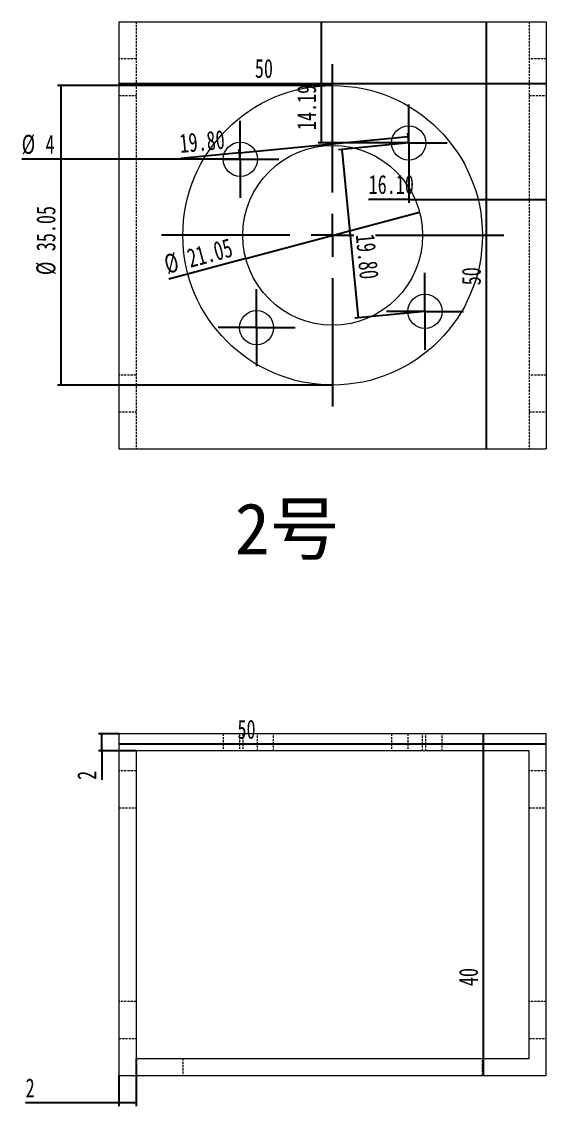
# Model space of a CAD drawing. Header units: millimetres. Extents: x -2368 to 943, y 65 to 769.
# Drawn here: x 55 to 362, y 128 to 762 of the extents above; entities that cross this region are included whole.
import ezdxf

# ---------------------------------------------------------------- set-up
doc = ezdxf.new("R2010")
doc.units = ezdxf.units.MM
doc.linetypes.add('HIDDEN', pattern=[1.905, 1.27, -0.635])
doc.layers.add('10', color=7, linetype='Continuous')
doc.styles.add('SLDTEXTSTYLE5', font='TXT', dxfattribs={"width": 0.7})
doc.dimstyles.new('SLDDIMSTYLE0', dxfattribs={"dimtxt": 11.850439, "dimasz": 4.08, "dimexe": 0, "dimexo": 0.0625, "dimgap": 2.96261, "dimtad": 2, "dimlfac": 0.2, "dimrnd": 1e-09, "dimzin": 12, "dimdsep": 46, "dimtxsty": 'SLDTEXTSTYLE5', "dimblk1": 'NONE', "dimsah": 1, "dimcen": 0, "dimadec": 0, "dimazin": 3, "dimtfac": 1, "dimtmove": 0, "dimatfit": 3, "dimldrblk": 'NONE', "dimfxl": 1, "dimfrac": 2, "dimtolj": 1, "dimtzin": 12, "dimarcsym": 0})
doc.dimstyles.new('SLDDIMSTYLE1', dxfattribs={"dimtxt": 11.850439, "dimasz": 4.08, "dimexe": 0, "dimexo": 0.0625, "dimgap": 2.96261, "dimtad": 2, "dimlfac": 0.2, "dimrnd": 1e-09, "dimzin": 12, "dimdsep": 46, "dimtxsty": 'SLDTEXTSTYLE5', "dimsah": 1, "dimcen": 0.09, "dimadec": 0, "dimazin": 3, "dimtfac": 1, "dimtofl": 0, "dimtmove": 0, "dimatfit": 3, "dimfxl": 1, "dimfrac": 2, "dimtolj": 1, "dimtzin": 12, "dimarcsym": 0})
doc.dimstyles.new('SLDDIMSTYLE2', dxfattribs={"dimtxt": 11.850439, "dimasz": 4.08, "dimexe": 0, "dimexo": 0.0625, "dimgap": 2.96261, "dimtad": 2, "dimlfac": 0.2, "dimrnd": 1e-09, "dimzin": 4, "dimdsep": 46, "dimtxsty": 'SLDTEXTSTYLE5', "dimsah": 1, "dimcen": 0.09, "dimadec": 0, "dimazin": 1, "dimtfac": 1, "dimtofl": 0, "dimtmove": 0, "dimatfit": 3, "dimfxl": 1, "dimfrac": 2, "dimtolj": 1, "dimtzin": 12, "dimarcsym": 0})

# ---------------------------------------------------------------- blocks, each defined once
blk = doc.blocks.new('_D')
at = {"layer": '10', "transparency": 16777216}
for q in [(288.11, 650.9), (141.43, 611.6)]:
    blk.add_line((186.44, 623.66), q, dxfattribs=at)
blk.add_solid([(186.44, 623.66), (182.37, 623.1), (182.63, 622.12)], dxfattribs=at)
at = {"layer": '10', "transparency": 16777216, "char_height": 11.113, "attachment_point": 1, "rotation": 15, "style": 'SLDTEXTSTYLE5'}
for s, insert in [('21.05', (151.2, 628.99)), ('%%c', (137.73, 625.39))]:
    blk.add_mtext(s, dxfattribs=dict(at, insert=insert))
blk = doc.blocks.new('_NONE')
blk = doc.blocks.new('_D_1')
at = {"layer": '10', "transparency": 16777216}
for p, q in [((237.28, 724.91), (76.28, 724.91)), ((78.28, 724.91), (78.28, 549.66)), ((237.28, 549.66), (76.28, 549.66))]:
    blk.add_line(p, q, dxfattribs=at)
for points in [[(78.28, 724.91), (77.77, 720.83), (78.78, 720.83)], [(78.28, 549.66), (78.78, 553.74), (77.77, 553.74)]]:
    blk.add_solid(points, dxfattribs=at)
at = {"layer": '10', "transparency": 16777216, "char_height": 11.113, "attachment_point": 1, "rotation": 90, "style": 'SLDTEXTSTYLE5'}
for s, insert in [('35.05', (63.95, 627.98)), ('%%c', (63.95, 614.04))]:
    blk.add_mtext(s, dxfattribs=dict(at, insert=insert))
blk = doc.blocks.new('_D_2')
at = {"layer": '10', "transparency": 16777216}
blk.add_line((327.17, 762.28), (327.17, 512.28), dxfattribs=at)
for points in [[(327.17, 762.28), (326.66, 758.2), (327.68, 758.2)], [(327.17, 512.28), (327.68, 516.36), (326.66, 516.36)]]:
    blk.add_solid(points, dxfattribs=at)
at = {"layer": '10', "transparency": 16777216, "insert": (312.84, 608.03), "char_height": 11.113, "attachment_point": 1, "rotation": 90, "style": 'SLDTEXTSTYLE5'}
blk.add_mtext('50', dxfattribs=at)
blk = doc.blocks.new('_D_3')
at = {"layer": '10', "transparency": 16777216}
blk.add_line((112.28, 726.17), (362.28, 726.17), dxfattribs=at)
for points in [[(112.28, 726.17), (116.36, 725.67), (116.36, 726.68)], [(362.28, 726.17), (358.2, 726.68), (358.2, 725.67)]]:
    blk.add_solid(points, dxfattribs=at)
at = {"layer": '10', "transparency": 16777216, "insert": (191.78, 740.5), "char_height": 11.113, "attachment_point": 1, "style": 'SLDTEXTSTYLE5'}
blk.add_mtext('50', dxfattribs=at)
blk = doc.blocks.new('_D_4')
at = {"layer": '10', "transparency": 16777216}
for q in [(55.38, 681.78), (193.24, 681.78)]:
    blk.add_line((173.24, 681.78), q, dxfattribs=at)
blk.add_solid([(173.24, 681.78), (169.16, 682.29), (169.16, 681.28)], dxfattribs=at)
at = {"layer": '10', "transparency": 16777216, "attachment_point": 1, "style": 'SLDTEXTSTYLE5'}
for s, insert, char_height in [('%%c', (55.38, 696.08), 11.113), ('4', (69.32, 696.08), 11.11)]:
    blk.add_mtext(s, dxfattribs=dict(at, insert=insert, char_height=char_height))
blk = doc.blocks.new('_D_5')
at = {"layer": '10', "transparency": 16777216}
for p, q in [((182.87, 685.58), (281.41, 695.11)), ((281.78, 691.32), (281.22, 697.1)), ((182.87, 685.58), (148.57, 682.26)), ((183.24, 681.78), (182.68, 687.57))]:
    blk.add_line(p, q, dxfattribs=at)
for points in [[(281.41, 695.11), (277.3, 695.23), (277.4, 694.21)], [(182.87, 685.58), (186.98, 685.47), (186.89, 686.48)]]:
    blk.add_solid(points, dxfattribs=at)
at = {"layer": '10', "transparency": 16777216, "insert": (147.19, 696.52), "char_height": 11.113, "attachment_point": 1, "rotation": 5.52702, "style": 'SLDTEXTSTYLE5'}
blk.add_mtext('19.80', dxfattribs=at)
blk = doc.blocks.new('_D_6')
at = {"layer": '10', "transparency": 16777216}
for p, q in [((281.78, 691.32), (240.73, 687.35)), ((242.72, 687.54), (252.25, 589.01)), ((291.31, 592.78), (250.26, 588.81))]:
    blk.add_line(p, q, dxfattribs=at)
for points in [[(242.72, 687.54), (242.61, 683.43), (243.62, 683.53)], [(252.25, 589.01), (252.37, 593.12), (251.36, 593.02)]]:
    blk.add_solid(points, dxfattribs=at)
at = {"layer": '10', "transparency": 16777216, "insert": (261.85, 638.57), "char_height": 11.113, "attachment_point": 1, "rotation": 275.52702, "style": 'SLDTEXTSTYLE5'}
blk.add_mtext('19.80', dxfattribs=at)
blk = doc.blocks.new('_D_7')
at = {"layer": '10', "transparency": 16777216}
for p, q in [((230.8, 691.32), (230.8, 762.28)), ((259.28, 691.32), (228.8, 691.32))]:
    blk.add_line(p, q, dxfattribs=at)
for points in [[(230.8, 762.28), (230.29, 758.2), (231.31, 758.2)], [(230.8, 691.32), (231.31, 695.4), (230.29, 695.4)]]:
    blk.add_solid(points, dxfattribs=at)
at = {"layer": '10', "transparency": 16777216, "insert": (216.47, 698.87), "char_height": 11.113, "attachment_point": 1, "rotation": 90, "style": 'SLDTEXTSTYLE5'}
blk.add_mtext('14.19', dxfattribs=at)
blk = doc.blocks.new('_D_8')
at = {"layer": '10', "transparency": 16777216}
for p, q in [((281.78, 668.82), (281.78, 656.3)), ((281.78, 658.3), (258.35, 658.3)), ((281.78, 658.3), (362.28, 658.3))]:
    blk.add_line(p, q, dxfattribs=at)
for points in [[(281.78, 658.3), (285.86, 657.79), (285.86, 658.81)], [(362.28, 658.3), (358.2, 658.81), (358.2, 657.79)]]:
    blk.add_solid(points, dxfattribs=at)
at = {"layer": '10', "transparency": 16777216, "insert": (258.35, 672.63), "char_height": 11.113, "attachment_point": 1, "style": 'SLDTEXTSTYLE5'}
blk.add_mtext('16.10', dxfattribs=at)
blk = doc.blocks.new('SW_CENTERMARKSYMBOL_0')
at = {"layer": '10', "color": 0}
for p, q in [((0, 25), (0, 100.125)), ((0, 0), (0, 12.5)), ((-25, 0), (-100.125, 0)), ((0, 0), (-12.5, 0)), ((0, 0), (0, -12.5)), ((0, 0), (12.5, 0)), ((25, 0), (100.125, 0)), ((0, -25), (0, -100.125))]:
    blk.add_line(p, q, dxfattribs=at)
blk = doc.blocks.new('SW_CENTERMARKSYMBOL_1')
at = {"layer": '10', "color": 0}
for p, q in [((0, 12.5), (0, 22.5)), ((0, 0), (0, 12.5)), ((-12.5, 0), (-22.5, 0)), ((0, 0), (-12.5, 0)), ((0, 0), (0, -12.5)), ((0, 0), (12.5, 0)), ((12.5, 0), (22.5, 0)), ((0, -12.5), (0, -22.5))]:
    blk.add_line(p, q, dxfattribs=at)
blk = doc.blocks.new('SW_CENTERMARKSYMBOL_2')
at = {"layer": '10', "color": 0}
for p, q in [((0, 12.5), (0, 22.5)), ((0, 0), (0, 12.5)), ((-12.5, 0), (-22.5, 0)), ((0, 0), (-12.5, 0)), ((0, 0), (0, -12.5)), ((0, 0), (12.5, 0)), ((12.5, 0), (22.5, 0)), ((0, -12.5), (0, -22.5))]:
    blk.add_line(p, q, dxfattribs=at)
blk = doc.blocks.new('SW_CENTERMARKSYMBOL_3')
at = {"layer": '10', "color": 0}
for p, q in [((0, 12.5), (0, 22.5)), ((0, 0), (0, 12.5)), ((-12.5, 0), (-22.5, 0)), ((0, 0), (-12.5, 0)), ((0, 0), (0, -12.5)), ((0, 0), (12.5, 0)), ((12.5, 0), (22.5, 0)), ((0, -12.5), (0, -22.5))]:
    blk.add_line(p, q, dxfattribs=at)
blk = doc.blocks.new('SW_CENTERMARKSYMBOL_4')
at = {"layer": '10', "color": 0}
for p, q in [((0, 12.5), (0, 22.5)), ((0, 0), (0, 12.5)), ((-12.5, 0), (-22.5, 0)), ((0, 0), (-12.5, 0)), ((0, 0), (0, -12.5)), ((0, 0), (12.5, 0)), ((12.5, 0), (22.5, 0)), ((0, -12.5), (0, -22.5))]:
    blk.add_line(p, q, dxfattribs=at)
blk = doc.blocks.new('SW_CENTERMARKSYMBOL_5')
at = {"layer": '10', "color": 0}
for p, q in [((0, 25), (0, 100.125)), ((0, 0), (0, 12.5)), ((-25, 0), (-100.125, 0)), ((0, 0), (-12.5, 0)), ((0, 0), (0, -12.5)), ((0, 0), (12.5, 0)), ((25, 0), (100.125, 0)), ((0, -25), (0, -100.125))]:
    blk.add_line(p, q, dxfattribs=at)
blk = doc.blocks.new('SW_CENTERMARKSYMBOL_6')
at = {"layer": '10', "color": 0}
for p, q in [((0, 12.5), (0, 22.5)), ((0, 0), (0, 12.5)), ((-12.5, 0), (-22.5, 0)), ((0, 0), (-12.5, 0)), ((0, 0), (0, -12.5)), ((0, 0), (12.5, 0)), ((12.5, 0), (22.5, 0)), ((0, -12.5), (0, -22.5))]:
    blk.add_line(p, q, dxfattribs=at)
blk = doc.blocks.new('SW_CENTERMARKSYMBOL_7')
at = {"layer": '10', "color": 0}
for p, q in [((0, 12.5), (0, 22.5)), ((0, 0), (0, 12.5)), ((-12.5, 0), (-22.5, 0)), ((0, 0), (-12.5, 0)), ((0, 0), (0, -12.5)), ((0, 0), (12.5, 0)), ((12.5, 0), (22.5, 0)), ((0, -12.5), (0, -22.5))]:
    blk.add_line(p, q, dxfattribs=at)
blk = doc.blocks.new('SW_CENTERMARKSYMBOL_8')
at = {"layer": '10', "color": 0}
for p, q in [((0, 12.5), (0, 22.5)), ((0, 0), (0, 12.5)), ((-12.5, 0), (-22.5, 0)), ((0, 0), (-12.5, 0)), ((0, 0), (0, -12.5)), ((0, 0), (12.5, 0)), ((12.5, 0), (22.5, 0)), ((0, -12.5), (0, -22.5))]:
    blk.add_line(p, q, dxfattribs=at)
blk = doc.blocks.new('SW_CENTERMARKSYMBOL_9')
at = {"layer": '10', "color": 0}
for p, q in [((0, 12.5), (0, 22.5)), ((0, 0), (0, 12.5)), ((-12.5, 0), (-22.5, 0)), ((0, 0), (-12.5, 0)), ((0, 0), (0, -12.5)), ((0, 0), (12.5, 0)), ((12.5, 0), (22.5, 0)), ((0, -12.5), (0, -22.5))]:
    blk.add_line(p, q, dxfattribs=at)
blk = doc.blocks.new('_D_16')
at = {"layer": '10', "transparency": 16777216}
for p, q in [((112.28, 345.62), (100.28, 345.62)), ((102.28, 335.62), (102.28, 345.62)), ((122.28, 335.62), (100.28, 335.62)), ((102.28, 335.62), (102.28, 318.62))]:
    blk.add_line(p, q, dxfattribs=at)
for points in [[(102.28, 345.62), (101.77, 341.54), (102.78, 341.54)], [(102.28, 335.62), (102.78, 339.7), (101.77, 339.7)]]:
    blk.add_solid(points, dxfattribs=at)
at = {"layer": '10', "transparency": 16777216, "insert": (87.95, 318.62), "char_height": 11.11, "attachment_point": 1, "rotation": 90, "style": 'SLDTEXTSTYLE5'}
blk.add_mtext('2', dxfattribs=at)
blk = doc.blocks.new('_D_17')
at = {"layer": '10', "transparency": 16777216}
for p, q in [((122.28, 155.62), (122.28, 127.62)), ((112.28, 145.62), (112.28, 127.62)), ((112.28, 129.62), (57.68, 129.62)), ((122.28, 129.62), (112.28, 129.62))]:
    blk.add_line(p, q, dxfattribs=at)
for points in [[(112.28, 129.62), (116.36, 129.11), (116.36, 130.12)], [(122.28, 129.62), (118.2, 130.12), (118.2, 129.11)]]:
    blk.add_solid(points, dxfattribs=at)
at = {"layer": '10', "transparency": 16777216, "insert": (57.68, 143.94), "char_height": 11.11, "attachment_point": 1, "style": 'SLDTEXTSTYLE5'}
blk.add_mtext('2', dxfattribs=at)
blk = doc.blocks.new('_D_18')
at = {"layer": '10', "transparency": 16777216}
blk.add_line((325.48, 145.62), (325.48, 345.62), dxfattribs=at)
for points in [[(325.48, 345.62), (324.97, 341.54), (325.99, 341.54)], [(325.48, 145.62), (325.99, 149.7), (324.97, 149.7)]]:
    blk.add_solid(points, dxfattribs=at)
at = {"layer": '10', "transparency": 16777216, "insert": (311.16, 197.96), "char_height": 11.113, "attachment_point": 1, "rotation": 90, "style": 'SLDTEXTSTYLE5'}
blk.add_mtext('40', dxfattribs=at)
blk = doc.blocks.new('_D_19')
at = {"layer": '10', "transparency": 16777216}
blk.add_line((362.28, 339.51), (112.28, 339.51), dxfattribs=at)
for points in [[(112.28, 339.51), (116.36, 339), (116.36, 340.01)], [(362.28, 339.51), (358.2, 340.01), (358.2, 339)]]:
    blk.add_solid(points, dxfattribs=at)
at = {"layer": '10', "transparency": 16777216, "insert": (181.61, 353.83), "char_height": 11.113, "attachment_point": 1, "style": 'SLDTEXTSTYLE5'}
blk.add_mtext('50', dxfattribs=at)

msp = doc.modelspace()

# ---------------------------------------------------------------- linework, layer by layer
at = {"color": 7, "linetype": 'Continuous', "lineweight": 15}
for p, q in [((112.275, 762.284), (112.275, 512.284)), ((112.275, 762.284), (362.275, 762.284)), ((362.275, 762.284), (362.275, 512.284)), ((112.275, 512.284), (362.275, 512.284)), ((112.275, 345.616), (112.275, 145.616)), ((362.275, 345.616), (112.275, 345.616)), ((362.275, 145.616), (362.275, 345.616)), ((352.275, 335.616), (122.275, 335.616)), ((122.275, 335.616), (122.275, 155.616)), ((352.275, 155.616), (352.275, 335.616)), ((122.275, 155.616), (352.275, 155.616)), ((112.275, 145.616), (362.275, 145.616))]:
    msp.add_line(p, q, dxfattribs=at)
at = {"color": 7, "linetype": 'HIDDEN', "lineweight": 0}
for p, q in [((122.275, 762.284), (122.275, 512.284)), ((352.275, 762.284), (352.275, 512.284)), ((122.275, 740.534), (112.275, 740.534)), ((362.275, 740.534), (352.275, 740.534)), ((112.275, 719.034), (122.275, 719.034)), ((352.275, 719.034), (362.275, 719.034)), ((122.275, 555.534), (112.275, 555.534)), ((362.275, 555.534), (352.275, 555.534)), ((112.275, 534.034), (122.275, 534.034)), ((352.275, 534.034), (362.275, 534.034)), ((173.24, 345.616), (173.24, 335.616)), ((182.775, 345.616), (182.775, 335.616)), ((184.65, 345.616), (184.65, 335.616)), ((193.24, 335.616), (193.24, 345.616)), ((202.775, 335.616), (202.775, 345.616)), ((271.775, 345.616), (271.775, 335.616)), ((281.31, 345.616), (281.31, 335.616)), ((289.9, 335.616), (289.9, 345.616)), ((291.775, 335.616), (291.775, 345.616)), ((301.31, 335.616), (301.31, 345.616)), ((122.275, 323.866), (112.275, 323.866)), ((362.275, 323.866), (352.275, 323.866)), ((112.275, 302.366), (122.275, 302.366)), ((352.275, 302.366), (362.275, 302.366)), ((122.275, 188.866), (112.275, 188.866)), ((362.275, 188.866), (352.275, 188.866)), ((112.275, 167.366), (122.275, 167.366)), ((352.275, 167.366), (362.275, 167.366)), ((149.65, 155.616), (149.65, 145.616)), ((324.9, 145.616), (324.9, 155.616))]:
    msp.add_line(p, q, dxfattribs=at)
at = {"color": 7, "linetype": 'Continuous', "lineweight": 15}
for centre, radius in [((237.275, 637.284), 87.625), ((281.775, 691.319), 10), ((183.24, 681.784), 10), ((237.275, 637.284), 52.625), ((291.31, 592.784), 10), ((192.775, 583.25), 10)]:
    msp.add_circle(centre, radius, dxfattribs=at)

# ---------------------------------------------------------------- block references
at = {"layer": '10'}
for name, p in [('SW_CENTERMARKSYMBOL_0', (237.275, 637.284)), ('SW_CENTERMARKSYMBOL_5', (237.275, 637.284)), ('SW_CENTERMARKSYMBOL_4', (281.775, 691.319)), ('SW_CENTERMARKSYMBOL_9', (281.775, 691.319)), ('SW_CENTERMARKSYMBOL_1', (183.24, 681.784)), ('SW_CENTERMARKSYMBOL_6', (183.24, 681.784)), ('SW_CENTERMARKSYMBOL_3', (291.31, 592.784)), ('SW_CENTERMARKSYMBOL_8', (291.31, 592.784)), ('SW_CENTERMARKSYMBOL_2', (192.775, 583.25)), ('SW_CENTERMARKSYMBOL_7', (192.775, 583.25))]:
    msp.add_blockref(name, p, dxfattribs=at)

# ---------------------------------------------------------------- texts
at = {"insert": (180.08, 480.585), "char_height": 30, "attachment_point": 1}
msp.add_mtext_dynamic_manual_height_columns('\\A1;{\\fSimSun|b0|i0|c134|p2;2号}', width=227.16813, gutter_width=17.5, heights=[0], dxfattribs=at)

# ---------------------------------------------------------------- dimensions: what is measured, and where the dimension line sits
at = {"layer": '10'}
for base, p1, p2, dimstyle, picture, middle in [((362.275, 726.173), (112.275, 762.284), (362.275, 762.284), 'SLDDIMSTYLE1', '_D_3', (196.967, 726.173)), ((362.275, 658.301), (281.775, 668.819), (362.275, 762.284), 'SLDDIMSTYLE2', '_D_8', (271.318, 658.301)), ((112.275, 339.505), (362.275, 345.616), (112.275, 345.616), 'SLDDIMSTYLE1', '_D_19', (186.8, 339.505)), ((112.275, 129.616), (122.275, 155.616), (112.275, 145.616), 'SLDDIMSTYLE1', '_D_17', (60.275, 129.616))]:
    dim = msp.add_linear_dim(base=base, p1=p1, p2=p2, dimstyle=dimstyle, dxfattribs=at)
    dim.commit()
    dim.dimension.update_dxf_attribs({"geometry": picture, "text_midpoint": middle, "dimtype": 160})
for base, p1, p2, angle, dimstyle, picture, middle in [((230.798, 762.284), (259.275, 691.319), (112.275, 762.284), 90, 'SLDDIMSTYLE1', '_D_7', (230.798, 711.834)), ((327.17, 512.284), (362.275, 762.284), (362.275, 512.284), 90, 'SLDDIMSTYLE1', '_D_2', (327.17, 613.213)), ((281.408, 695.113), (183.24, 681.784), (281.775, 691.319), 5.527018, 'SLDDIMSTYLE2', '_D_5', (161.469, 683.507)), ((252.254, 589.005), (281.775, 691.319), (291.31, 592.784), 275.527018, 'SLDDIMSTYLE2', '_D_6', (248.84, 624.288)), ((102.275, 345.616), (122.275, 335.616), (112.275, 345.616), 90, 'SLDDIMSTYLE1', '_D_16', (102.275, 321.218)), ((325.48, 345.616), (362.275, 145.616), (362.275, 345.616), 90, 'SLDDIMSTYLE1', '_D_18', (325.48, 203.141))]:
    dim = msp.add_linear_dim(base=base, p1=p1, p2=p2, angle=angle, dimstyle=dimstyle, dxfattribs=at)
    dim.commit()
    dim.dimension.update_dxf_attribs({"geometry": picture, "text_midpoint": middle, "dimtype": 160})
dim = msp.add_linear_dim(base=(78.275, 549.659), p1=(237.275, 724.909), p2=(237.275, 549.659), angle=90, text='%%c<>', dimstyle='SLDDIMSTYLE1', dxfattribs=at)
dim.commit()
dim.dimension.update_dxf_attribs({"geometry": '_D_1', "text_midpoint": (78.275, 633.979), "dimtype": 160})
for p1, p2, picture, middle in [((193.24, 681.784), (173.24, 681.784), '_D_4', (64.613, 681.784)), ((288.107, 650.905), (186.443, 623.664), '_D', (160.212, 616.635))]:
    dim = msp.add_diameter_dim_2p(p1=p1, p2=p2, dimstyle='SLDDIMSTYLE0', dxfattribs=at)
    dim.commit()
    dim.dimension.update_dxf_attribs({"geometry": picture, "text_midpoint": middle, "dimtype": 163})

doc.saveas('drawing.dxf')
